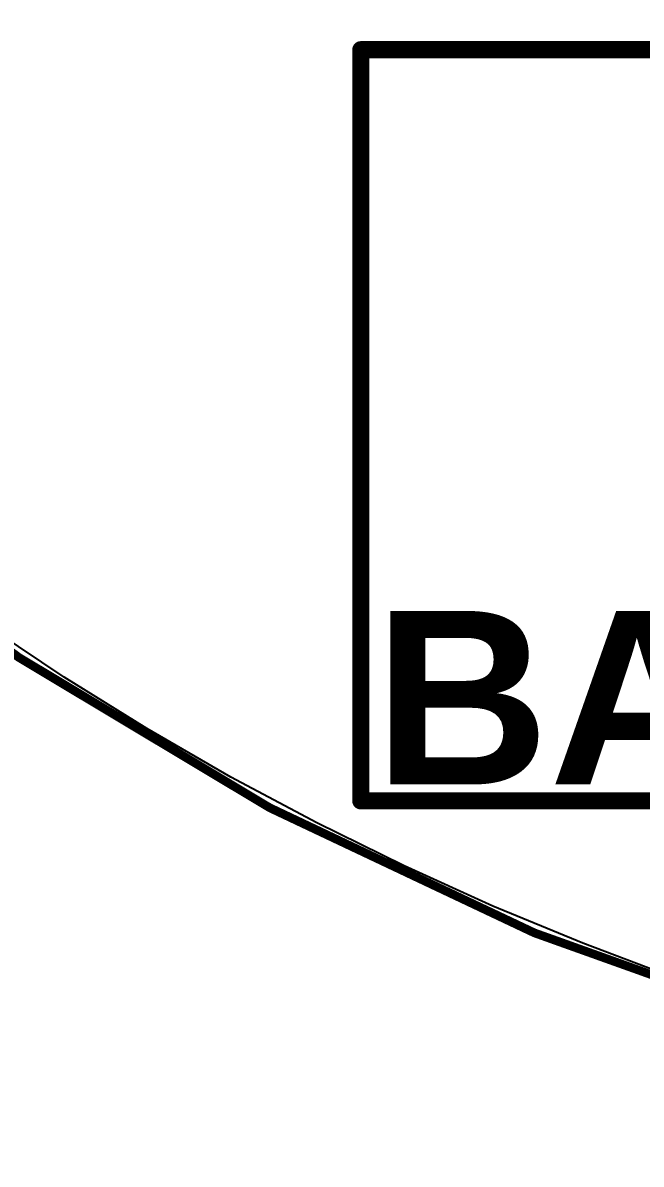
# Model space of a CAD drawing. Header units: inches. Extents: x -89 to 427, y -87 to 99.
# Drawn here: x -48.39 to -30.29, y -87.44 to -54.02 of the extents above; entities that cross this region are included whole.
import ezdxf

# ---------------------------------------------------------------- set-up
doc = ezdxf.new("R2010")
doc.units = ezdxf.units.IN
for name, color, linetype in [('Board_Outline', 56, 'Continuous'), ('Bottom Layer', 5, 'Continuous'), ('Top Layer', 1, 'Continuous'), ('Top Overlay', 2, 'Continuous')]:
    doc.layers.add(name, color=color, linetype=linetype)
doc.styles.add('Arial_Bold', font='', dxfattribs={"height": 0.2})
doc.styles.get('Arial_Bold').set_extended_font_data('Arial', bold=True)

msp = doc.modelspace()

# ---------------------------------------------------------------- linework, layer by layer
at = {"layer": 'Board_Outline'}
msp.add_lwpolyline([(87.312, 0, 0.254, 0.254, 1), (-87.312, 0, 0.254, 0.254, 1)], format="xyseb", close=True, dxfattribs=at)
at = {"layer": 'Bottom Layer'}
for p, q in [((-47.18, -73.174), (-49.549, -71.591)), ((-44.76, -74.678), (-47.18, -73.174)), ((-42.293, -76.103), (-44.76, -74.678)), ((-39.78, -77.446), (-42.293, -76.103)), ((-37.225, -78.706), (-39.78, -77.446)), ((-34.63, -79.882), (-37.225, -78.706)), ((-31.998, -80.972), (-34.63, -79.882)), ((-29.331, -81.976), (-31.998, -80.972))]:
    msp.add_line(p, q, dxfattribs=at)
at = {"layer": 'Top Layer'}
for p, q in [((-47.18, -73.174), (-49.549, -71.591)), ((-44.76, -74.678), (-47.18, -73.174)), ((-42.293, -76.103), (-44.76, -74.678)), ((-39.78, -77.446), (-42.293, -76.103)), ((-37.225, -78.706), (-39.78, -77.446)), ((-34.63, -79.882), (-37.225, -78.706)), ((-31.998, -80.972), (-34.63, -79.882)), ((-29.331, -81.976), (-31.998, -80.972))]:
    msp.add_line(p, q, dxfattribs=at)
at = {"layer": 'Top Overlay'}
for points in [[(-38.493, -54.802, 0.5, 0.5, 0), (38.507, -54.802, 0.5, 0.5, 0)], [(-38.493, -76.802, 0.5, 0.5, 0), (-38.493, -54.802, 0.5, 0.5, 0)], [(-38.493, -76.802, 0.5, 0.5, 0), (38.507, -76.802, 0.5, 0.5, 0)]]:
    msp.add_lwpolyline(points, format="xyseb", dxfattribs=at)
for points in [[(-38.618, -54.802, 0.25, 0.25, 1), (-38.368, -54.802, 0.25, 0.25, 1)], [(-38.618, -54.802, 0.25, 0.25, 1), (-38.368, -54.802, 0.25, 0.25, 1)], [(-38.618, -76.802, 0.25, 0.25, 1), (-38.368, -76.802, 0.25, 0.25, 1)], [(-38.618, -76.802, 0.25, 0.25, 1), (-38.368, -76.802, 0.25, 0.25, 1)]]:
    msp.add_lwpolyline(points, format="xyseb", close=True, dxfattribs=at)

# ---------------------------------------------------------------- texts
at = {"layer": 'Top Overlay', "style": 'Arial_Bold'}
msp.add_text('BATTERY HOLDER', height=5.08, dxfattribs=at).set_placement((-38.1, -76.318))

doc.saveas('drawing.dxf')
